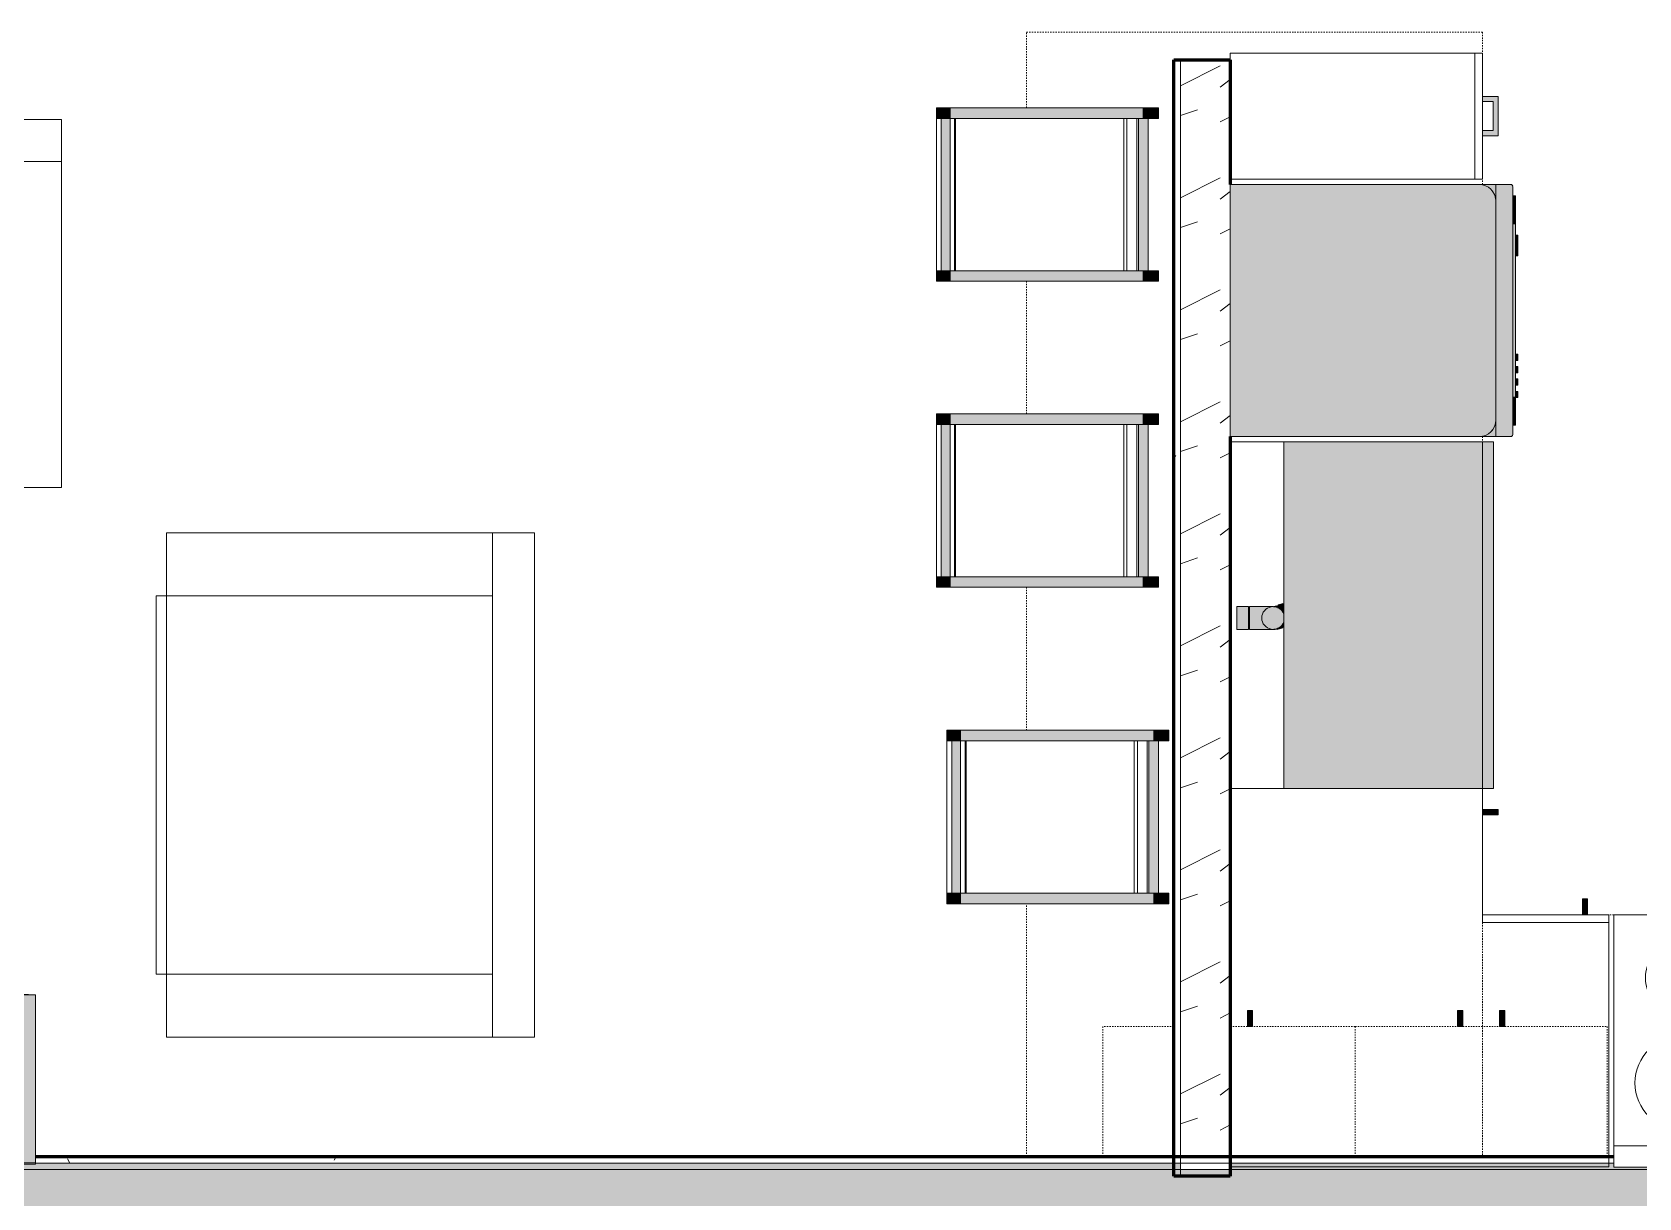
# Model space of a CAD drawing. Header units: inches. Extents: x -4169 to -1846, y 9706 to 12377.
# Drawn here: x -3716.9 to -3564, y 10550.5 to 10661.4 of the extents above; entities that cross this region are included whole.
import ezdxf

# ---------------------------------------------------------------- set-up
doc = ezdxf.new("R2010")
doc.units = ezdxf.units.IN
doc.header["$MEASUREMENT"] = 0
doc.linetypes.add('Dash', pattern=[0.25, 0.125, -0.125])
for name, color, linetype, lineweight in [('0-1', 7, 'Continuous', 5), ('0-2', 10, 'Continuous', 18), ('A-GENM-1', 11, 'Continuous', 9), ('A-GENM-2', 7, 'Continuous', 9), ('A-WALL', 113, 'Continuous', 18), ('A-WALL-4', 250, 'Continuous', 60), ('A-WALL-5', 10, 'Continuous', 18), ('A-WALL-PATT-1', 7, 'Continuous', 9), ('A-WALL-PATT-2', 253, 'Continuous', 9), ('A-WALL-PATT-4', 111, 'Continuous', 9), ('I-FURN', 30, 'Continuous', 9), ('I-FURN-1', 7, 'Continuous', 9), ('I-FURN-3', 253, 'Continuous', 9), ('I-WALL-2', 2, 'Continuous', 5), ('I-WALL-3', 2, 'Continuous', 60), ('P-SANR-FIXT-2', 7, 'Continuous', 9), ('P-SANR-FIXT-3', 55, 'Continuous', 9), ('Q-CASE-1', 253, 'Continuous', 9), ('Q-CASE-2', 7, 'Continuous', 9), ('Q-CASE-4', 71, 'Continuous', 9), ('Q-CASE-5', 7, 'Dash', 9), ('Q-CASE-HDLN-1', 7, 'Dash', 9), ('Q-SPCQ-2', 7, 'Continuous', 9), ('Q-SPCQ-3', 55, 'Continuous', 9)]:
    doc.layers.add(name, color=color, linetype=linetype, lineweight=lineweight)
pattern_1 = [(0, (0, 0), (20.48, 5.12), [0.845, -14.515, 0.845, -14.515, -81.92]), (0, (0, 0), (20.48, 5.12), [-30.72, 0.845, -29.875, 0.845, -14.515, -35.84]), (0, (0, 0), (20.48, 5.12), [-76.8, 0.845, -9.395, 0.845, -24.755]), (120, (7.68, 2.56), (-14.67405, 15.1762003), [0.845, -14.515, 0.845, -14.515, -81.92]), (120, (7.68, 2.56), (-14.67405, 15.1762003), [-30.72, 0.845, -29.875, 0.845, -14.515, -35.84]), (120, (7.68, 2.56), (-14.67405, 15.1762003), [-76.8, 0.845, -9.395, 0.845, -24.755]), (240, (10.24, 12.8), (-5.80595, -20.2962003), [0.845, -14.515, 0.845, -14.515, -81.92]), (240, (10.24, 12.8), (-5.80595, -20.2962003), [-30.72, 0.845, -29.875, 0.845, -14.515, -35.84]), (240, (10.24, 12.8), (-5.80595, -20.2962003), [-76.8, 0.845, -9.395, 0.845, -24.755])]

# ---------------------------------------------------------------- blocks, each defined once
blk = doc.blocks.new('Entertainment_Center_14771 - Entertainment_Center_14771-1352616-ENLARGED RCP - 1ST FLOOR PLAN')
at = {"layer": 'I-FURN-3'}
for points in [[(36, 6.12), (-36, 6.12), (-36, 6), (36, 6)], [(36, -10), (36, 6), (-36, 6), (-36, -10), (-18, -10), (-18, -6), (18, -6), (18, -10), (35, -10)], [(-34.85, -10), (-35.34, -10), (-35.31, -10.03), (-34.85, -10.03)], [(-18.66, -10.03), (-18.66, -10), (-19.66, -10), (-19.66, -10.03), (-19, -10.03)], [(19.66, -10.03), (19.66, -10), (18.66, -10), (18.66, -10.03), (19, -10.03)], [(35.34, -10.03), (35.31, -10), (34.85, -10), (34.85, -10.03), (35.31, -10.03)]]:
    blk.add_hatch(color=256, dxfattribs=at).paths.add_polyline_path(points, flags=0)
at = {"layer": 'I-FURN-1'}
for p, q in [((36, 6.12), (-36, 6.12)), ((-36, 6), (-36, 6.12)), ((36, 6), (36, 6.12)), ((-36, 6), (36, 6)), ((-36, -10), (-36, 6)), ((-36, 6), (36, 6)), ((36, 6), (36, -10)), ((18, -6), (-18, -6)), ((-18, -6), (-18, -10)), ((18, -10), (18, -6)), ((-18, -10), (-36, -10)), ((-35.34, -10.03), (-35.34, -10)), ((-34.85, -10.03), (-35.34, -10.03)), ((-34.85, -10), (-34.85, -10.03)), ((-19.66, -10.03), (-19.66, -10)), ((-18.66, -10.03), (-19.66, -10.03)), ((-18.66, -10), (-18.66, -10.03)), ((36, -10), (18, -10)), ((18.66, -10.03), (18.66, -10)), ((19.66, -10.03), (18.66, -10.03)), ((19.66, -10), (19.66, -10.03)), ((34.85, -10.03), (34.85, -10)), ((35.34, -10.03), (34.85, -10.03)), ((35.34, -10), (35.34, -10.03))]:
    blk.add_line(p, q, dxfattribs=at)
blk = doc.blocks.new('Couch-Both_Arms-Generic - 1-1352606-ENLARGED RCP - 1ST FLOOR PLAN')
at = {"layer": 'I-FURN'}
for p, q in [((-42, 13.5), (42, 13.5)), ((-36, 13.5), (-42, 13.5)), ((-42, 13.5), (-42, -17.5)), ((36, 13.5), (-36, 13.5)), ((-36, 13.5), (-36, -18.5)), ((-36, -17.5), (-36, 13.5)), ((36, -18.5), (36, 13.5)), ((42, 13.5), (36, 13.5)), ((36, 13.5), (36, -17.5)), ((42, -17.5), (42, 13.5)), ((-42, -17.5), (-36, -17.5)), ((36, -17.5), (42, -17.5)), ((-36, -18.5), (36, -18.5))]:
    blk.add_line(p, q, dxfattribs=at)
at = {"layer": 'I-FURN-1'}
for p, q in [((42, 17.5), (-42, 17.5)), ((-42, 17.5), (-42, -17.5)), ((42, -17.5), (42, 17.5)), ((-42, -17.5), (42, -17.5))]:
    blk.add_line(p, q, dxfattribs=at)
blk = doc.blocks.new('Couch-Both_Arms-Generic - 2-1523460-ENLARGED RCP - 1ST FLOOR PLAN')
at = {"layer": 'I-FURN'}
for p, q in [((-18, 18.5), (18, 18.5)), ((-18, -13.5), (-18, 18.5)), ((18, 18.5), (18, -13.5)), ((-24, 17.5), (-18, 17.5)), ((-24, -13.5), (-24, 17.5)), ((-18, 17.5), (-18, -13.5)), ((18, 17.5), (24, 17.5)), ((18, -13.5), (18, 17.5)), ((24, 17.5), (24, -13.5)), ((-24, -13.5), (24, -13.5)), ((-18, -13.5), (-24, -13.5)), ((18, -13.5), (-18, -13.5)), ((24, -13.5), (18, -13.5))]:
    blk.add_line(p, q, dxfattribs=at)
at = {"layer": 'I-FURN-1'}
for p, q in [((-24, 17.5), (24, 17.5)), ((-24, -17.5), (-24, 17.5)), ((24, 17.5), (24, -17.5)), ((24, -17.5), (-24, -17.5))]:
    blk.add_line(p, q, dxfattribs=at)
blk = doc.blocks.new('OD_CW_Countertop - OD_CW_Countertop-2629003-ENLARGED RCP - 1ST FLOOR PLAN')
at = {"layer": 'Q-CASE-HDLN-1'}
for p, q in [((0.74, 19.38), (6.86, 19.38)), ((0.74, -24), (0.74, 19.38)), ((7.36, 19.38), (10.11, 19.38)), ((10.61, 19.38), (15.24, 19.38)), ((39.24, 19.38), (39.74, 19.38)), ((72.74, 19.38), (74.74, 19.38)), ((75.23, 19.38), (107.75, 19.38)), ((7.94, -24), (0.74, -24)), ((37.07, -24), (24.44, -24)), ((67.19, -24), (53.57, -24)), ((107.75, -24), (83.69, -24))]:
    blk.add_line(p, q, dxfattribs=at)
blk = doc.blocks.new('Range - 24_ x 30_-2553768-ENLARGED RCP - 1ST FLOOR PLAN')
at = {"layer": 'Q-SPCQ-2'}
for p, q in [((0, 0), (30, 0)), ((0, -24), (0, 0)), ((30, 0), (30, -24)), ((0, -22), (30, -22)), ((30, -24), (0, -24))]:
    blk.add_line(p, q, dxfattribs=at)
for centre, radius, start, end in [((6.5, -6), 3.5, 360, 180), ((23.5, -6), 3, 0, 180), ((6.5, -6), 3.5, 180, 0), ((23.5, -6), 3, 180, 0), ((6.5, -16), 4.5, 0, 180), ((23.5, -16), 3, 360, 180), ((6.5, -16), 4.5, 180, 0), ((23.5, -16), 3, 180, 0)]:
    blk.add_arc(centre, radius, start, end, dxfattribs=at)
blk = doc.blocks.new('OD_CW_Countertop - OD_CW_Countertop-2629004-ENLARGED RCP - 1ST FLOOR PLAN')
at = {"layer": 'Q-CASE-HDLN-1'}
for p, q in [((0.74, 23), (0.74, 0)), ((67.74, 0), (67.74, 23)), ((0.74, 0), (10.24, 0)), ((10.73, 0), (25.24, 0)), ((55.24, 0), (67.74, 0))]:
    blk.add_line(p, q, dxfattribs=at)
blk = doc.blocks.new('Dishwasher_15404 - 34_ counter-1372825-ENLARGED RCP - 1ST FLOOR PLAN')
at = {"layer": 'Q-SPCQ-3'}
for points in [[(25.25, -11.92), (25.25, -1.57), (25.17, -1.1), (24.98, -0.71), (24.74, -0.42), (24.46, -0.21), (24.08, -0.05), (23.68, 0), (0, 0), (0, -24), (23.68, -24), (24.08, -23.95), (24.46, -23.79), (24.83, -23.48), (25.07, -23.15), (25.2, -22.77), (25.25, -22.43), (25.25, -20.36)], [(25, -0.74), (24.96, -0.67), (24.98, -0.71)], [(26.87, -23.8), (26.87, -0.15), (26.82, -0.06), (26.68, 0), (25.25, 0), (25.25, -24), (26.73, -23.98), (26.82, -23.94)], [(27.12, -1.09), (26.87, -1.09), (26.87, -2.61), (27.12, -2.61)], [(27.12, -3.48), (27.12, -2.61), (26.87, -2.63), (26.87, -3.81), (27.12, -3.81), (27.12, -3.52)], [(27.12, -20.19), (27.12, -3.81), (26.87, -3.81), (26.87, -20.19)], [(27.37, -5.81), (27.37, -4.82), (27.12, -4.82), (27.12, -5.81)], [(27.37, -6.5), (27.37, -5.81), (27.12, -5.81), (27.12, -6.79), (27.37, -6.79), (27.37, -6.66)], [(27.37, -16.74), (27.37, -16.15), (27.12, -16.15), (27.12, -16.74)], [(27.37, -17.92), (27.37, -17.33), (27.12, -17.33), (27.12, -17.92)], [(27.37, -19.1), (27.37, -18.51), (27.12, -18.51), (27.12, -19.1)], [(27.37, -20.15), (27.37, -19.69), (27.12, -19.69), (27.12, -20.28), (27.37, -20.28), (27.37, -20.19)], [(27.12, -21.39), (27.12, -20.19), (26.87, -20.19), (26.87, -21.39)], [(27.12, -21.39), (26.87, -21.39), (26.9, -22.91), (27.12, -22.91), (27.12, -22.68)]]:
    blk.add_hatch(color=256, dxfattribs=at).paths.add_polyline_path(points, flags=0)
h = blk.add_hatch(color=256, dxfattribs=at)
h.paths.add_polyline_path([(25.25, -24), (25.25, -22.43), (25.2, -22.83), (24.96, -23.33), (24.74, -23.58), (24.46, -23.79), (24.08, -23.95), (23.68, -24), (24.75, -24)], flags=0)
h.paths.add_polyline_path([(25.25, -1), (25.25, 0), (23.68, 0), (24.08, -0.05), (24.46, -0.21), (24.83, -0.52), (25.04, -0.79), (25.22, -1.25), (25.25, -1.31), (25.25, -1.17)], flags=0)
at = {"layer": 'Q-SPCQ-2'}
for p, q in [((0, -24), (0, 0)), ((0, 0), (23.68, 0)), ((23.68, 0), (25.25, 0)), ((25.25, 0), (26.68, 0)), ((25.25, 0), (25.25, -1.57)), ((26.87, -0.2), (26.87, -23.8)), ((27.12, -1.09), (26.87, -1.09)), ((27.12, -2.61), (27.12, -1.09)), ((25.25, -1.57), (25.25, -22.43)), ((27.12, -3.81), (27.12, -2.61)), ((27.12, -20.19), (27.12, -3.81)), ((27.12, -4.82), (27.37, -4.82)), ((27.37, -5.81), (27.37, -4.82)), ((27.37, -6.79), (27.37, -5.81)), ((27.37, -6.79), (27.12, -6.79)), ((27.37, -16.15), (27.12, -16.15)), ((27.37, -16.74), (27.12, -16.74)), ((27.37, -16.74), (27.37, -16.15)), ((27.37, -17.33), (27.12, -17.33)), ((27.37, -17.92), (27.12, -17.92)), ((27.37, -17.92), (27.37, -17.33)), ((27.37, -18.51), (27.12, -18.51)), ((27.37, -19.1), (27.12, -19.1)), ((27.37, -19.69), (27.12, -19.69)), ((27.37, -19.1), (27.37, -18.51)), ((27.37, -20.28), (27.37, -19.69)), ((27.12, -21.39), (27.12, -20.19)), ((27.37, -20.28), (27.12, -20.28)), ((27.12, -22.91), (27.12, -21.39)), ((25.25, -22.43), (25.25, -24)), ((27.12, -22.91), (26.87, -22.91)), ((23.68, -24), (0, -24)), ((25.25, -24), (23.68, -24)), ((26.68, -24), (25.25, -24))]:
    blk.add_line(p, q, dxfattribs=at)
for centre, radius, start, end in [((26.68, -0.2), 0.197, 0, 90), ((23.68, -1.57), 1.57, 0, 90), ((23.68, -1.57), 1.57, 32.077, 42.3359), ((23.68, -1.57), 1.57, 17.8182, 27.5266), ((23.68, -1.57), 1.57, 0, 13.6425), ((26.68, -0.2), 0.197, 15, 75), ((23.68, -22.43), 1.57, 270, 0), ((23.68, -22.43), 1.57, 332.4734, 342.1818), ((23.68, -22.43), 1.57, 346.3575, 0), ((23.68, -22.43), 1.57, 317.6641, 327.923), ((26.68, -23.8), 0.197, 270, 0)]:
    blk.add_arc(centre, radius, start, end, dxfattribs=at)
blk = doc.blocks.new('Bar_Stool_6722_1_ - Bar_Stool_6722_1_-1372833-ENLARGED RCP - 1ST FLOOR PLAN')
at = {"layer": 'I-FURN-3'}
for points in [[(0, -0.46), (0, -0.75), (1, -0.75), (1, 0), (0, 0)], [(15.5, -0.75), (16.5, -0.75), (16.5, 0), (15.5, 0), (15.5, -0.46)], [(0, -0.75), (0, -1.3), (1, -1.3), (1, -0.75), (0, -0.75)], [(0, -4.02), (0, -19.69), (1, -19.69), (1, -1.3), (0, -1.3), (0, -1.83)], [(1, -0.75), (1, -1.3), (15.5, -1.3), (15.5, -0.46), (1, -0.46)], [(15.5, -0.75), (15.5, -1.3), (16.5, -1.3), (16.5, -0.75), (16, -0.75)], [(15.5, -1.83), (15.5, -19.69), (16.5, -19.69), (16.5, -1.3), (15.5, -1.3)], [(0, -20.14), (1, -20.14), (1, -19.69), (0, -19.69), (0, -19.89)], [(1, -19.22), (1, -20.14), (15.5, -20.14), (15.5, -19.22), (6.94, -19.22)], [(15.5, -19.7), (15.5, -20.14), (16.5, -20.14), (16.5, -19.69), (15.5, -19.69)], [(0, -20.14), (0, -21.13), (1, -21.13), (1, -20.14)], [(15.5, -21.13), (16.5, -21.13), (16.5, -20.14), (15.5, -20.14)]]:
    blk.add_hatch(color=256, dxfattribs=at).paths.add_polyline_path(points, flags=0)
at = {"layer": 'I-FURN-1'}
for p, q in [((0, 0), (0, -0.75)), ((0, 0), (1, 0)), ((1, -0.75), (1, 0)), ((0, -0.75), (0, -1.3)), ((1, -0.75), (0, -0.75)), ((0, -1.3), (0, -19.69)), ((1, -1.3), (0, -1.3)), ((15.5, 0), (1, 0)), ((15.5, -0.46), (1, -0.46)), ((1, -1.3), (1, -0.75)), ((1, -1.3), (15.5, -1.3)), ((1, -19.69), (1, -1.3)), ((15.5, 0), (15.5, -0.75)), ((15.5, 0), (16.5, 0)), ((15.5, -0.75), (15.5, -1.3)), ((16.5, -0.75), (15.5, -0.75)), ((15.5, -1.3), (15.5, -19.69)), ((16.5, -1.3), (15.5, -1.3)), ((16.5, -0.75), (16.5, 0)), ((16.5, -1.3), (16.5, -0.75)), ((16.5, -19.69), (16.5, -1.3)), ((15.5, -1.73), (1, -1.73)), ((15.5, -1.83), (1, -1.83)), ((15.5, -17.83), (1, -17.83)), ((15.5, -18.13), (1, -18.13)), ((1, -19.69), (0, -19.69)), ((0, -19.69), (0, -20.14)), ((15.5, -19.07), (1, -19.07)), ((15.5, -19.22), (1, -19.22)), ((1, -20.14), (1, -19.69)), ((15.5, -19.69), (15.5, -20.14)), ((16.5, -19.69), (15.5, -19.69)), ((16.5, -20.14), (16.5, -19.69)), ((0, -20.14), (0, -21.13)), ((1, -20.14), (0, -20.14)), ((0, -21.13), (1, -21.13)), ((1, -20.14), (15.5, -20.14)), ((1, -21.13), (1, -20.14)), ((15.5, -20.14), (15.5, -21.13)), ((16.5, -20.14), (15.5, -20.14)), ((15.5, -21.13), (16.5, -21.13)), ((16.5, -21.13), (16.5, -20.14))]:
    blk.add_line(p, q, dxfattribs=at)
blk = doc.blocks.new('300 Series Wall Hung Cabinet_302 - 24_ X 36_-V14-ENLARGED RCP - 1ST FLOOR PLAN')
at = {"layer": 'Q-CASE-1'}
for points in [[(-1.76, 13.19), (-1.76, 14.69), (-2.25, 14.69), (-2.25, 13.19)], [(2.24, 13.19), (2.24, 14.69), (1.75, 14.69), (1.75, 13.19)]]:
    blk.add_hatch(color=256, dxfattribs=at).paths.add_polyline_path(points, flags=0)
at = {"layer": 'Q-CASE-2'}
for p, q in [((-1.76, 14.69), (-2.25, 14.69)), ((-2.25, 14.69), (-2.25, 13.19)), ((-1.76, 13.19), (-1.76, 14.69)), ((2.24, 14.69), (1.75, 14.69)), ((1.75, 14.69), (1.75, 13.19)), ((2.24, 13.19), (2.24, 14.69)), ((-2.25, 13.19), (-1.76, 13.19)), ((1.75, 13.19), (2.24, 13.19))]:
    blk.add_line(p, q, dxfattribs=at)
at = {"layer": 'Q-CASE-5'}
for p, q in [((-12, 0.81), (-12, 13.19)), ((-12, 13.19), (12, 13.19)), ((12, 13.19), (12, 0.81))]:
    blk.add_line(p, q, dxfattribs=at)
blk = doc.blocks.new('Vanity Cabinet-Double Door - 33_-2318066-ENLARGED RCP - 1ST FLOOR PLAN')
at = {"layer": 'Q-CASE-2'}
for p, q in [((-15.76, 24), (-15.76, 0)), ((17.24, 24), (-15.76, 24)), ((17.24, 0), (17.24, 24)), ((-15.76, 0), (17.24, 0))]:
    blk.add_line(p, q, dxfattribs=at)
blk = doc.blocks.new('Base Cabinet 3 Drawer 230 - Base Cabinet 3 Drawer 230 12_-2573763-ENLARGED RCP - 1ST FLOOR PLAN')
at = {"layer": 'Q-CASE-4'}
blk.add_hatch(color=256, dxfattribs=at).paths.add_polyline_path([(-1.14, 25.5), (-1.14, 24), (-0.64, 24), (-0.64, 25), (2.11, 25), (2.11, 24), (2.61, 24), (2.61, 25.5), (0.21, 25.5)], flags=0)
at = {"layer": 'Q-CASE-2'}
for p, q in [((-1.14, 24), (-1.14, 25.5)), ((-1.14, 25.5), (2.61, 25.5)), ((2.11, 25), (-0.64, 25)), ((-0.64, 24), (-0.64, 25)), ((2.11, 24), (2.11, 25)), ((2.61, 25.5), (2.61, 24)), ((-5.26, 24), (6.74, 24)), ((-5.26, 23.25), (-5.26, 24)), ((6.74, 23.25), (-5.26, 23.25)), ((-5.26, 23.25), (-5.26, 0)), ((-1.14, 24), (-0.64, 24)), ((2.61, 24), (2.11, 24)), ((6.74, 24), (6.74, 23.25)), ((6.74, 0), (6.74, 23.25)), ((-5.26, 0), (6.74, 0))]:
    blk.add_line(p, q, dxfattribs=at)
blk = doc.blocks.new('kitchen_faucet_14143 - kitchen_faucet_14143-V58-ENLARGED RCP - 1ST FLOOR PLAN')
at = {"layer": 'A-GENM-1'}
for points in [[(0, 1.08), (-0.28, 1.05), (-0.6, 0.89), (-0.79, 0.74), (-0.95, 0.51), (-1.01, 0.3), (-0.98, -0.44), (-0.92, -0.57), (-0.77, -0.77), (-0.53, -0.94), (-0.28, -1.05), (0, -1.08), (0.28, -1.05), (0.54, -0.94), (0.83, -0.68), (0.94, -0.54), (1.05, -0.28), (1.08, 0), (1.05, 0.28), (0.91, 0.58), (0.77, 0.77), (0.54, 0.94), (0.28, 1.05)], [(-0.95, 0.85), (-1.01, 0.83), (-0.98, 0.8), (-0.93, 0.85)], [(-0.72, 0.82), (-0.96, 0.59), (-0.94, 0.61), (-0.92, 0.65), (-0.73, 0.81)], [(-0.43, 1.03), (-0.47, 1), (-0.95, 0.59), (-0.93, 0.62), (-0.88, 0.66), (-0.42, 1.03)], [(0.4, 1.08), (0, 1.08), (0.32, 1.03), (0.6, 0.89), (0.83, 0.68), (0.94, 0.54), (1.05, 0.26), (1.08, 0), (1.01, -0.36), (0.87, -0.63), (0.7, -0.82), (0.49, -0.96), (0.25, -1.05), (0.19, -1.08), (2.26, -1.08), (2.26, 1.08), (0.54, 1.08)], [(2.34, 1.02), (2.26, 1.01), (2.26, -1.02), (2.34, -1.02), (2.34, 0.99)], [(2.34, 1.08), (2.34, -1.08), (3.44, -1.08), (3.44, 1.08), (2.5, 1.08)], [(-1.01, -0.6), (-1, -0.77), (-0.65, -1.03), (-0.55, -1), (-0.72, -0.9), (-0.84, -0.79), (-1.01, -0.6)], [(-1.01, -0.76), (-1, -0.81), (-0.87, -0.91), (-0.87, -0.88), (-1, -0.77)], [(-1.01, -0.96), (-0.98, -1.21), (-0.39, -1.21), (-0.25, -1.05), (-0.6, -1.03), (-0.93, -1.02), (-0.97, -0.99)], [(-1.01, -1.19), (-0.98, -1.33), (-0.66, -1.32), (-0.56, -1.21), (-1, -1.19)], [(-0.89, -0.9), (-0.93, -0.96), (-0.97, -0.99), (-0.9, -1.02), (-0.76, -0.99), (-0.77, -0.96), (-0.89, -0.9)], [(-0.92, -0.7), (-0.7, -0.91), (-0.74, -0.86), (-0.88, -0.74), (-0.92, -0.7)], [(-0.9, -0.6), (-0.85, -0.66), (-0.88, -0.61)], [(-0.87, -0.7), (-0.65, -0.91), (-0.76, -0.81), (-0.87, -0.7)], [(-0.84, -0.71), (-0.63, -0.91), (-0.71, -0.83), (-0.83, -0.72)], [(-0.8, -0.73), (-0.62, -0.89), (-0.69, -0.82), (-0.79, -0.74)]]:
    blk.add_hatch(color=256, dxfattribs=at).paths.add_polyline_path(points, flags=0)
h = blk.add_hatch(color=256, dxfattribs=at)
h.paths.add_polyline_path([(-0.8, 0.82), (-0.7, 0.88), (-0.79, 0.82)], flags=0)
h.paths.add_polyline_path([(-0.57, 1.03), (-0.68, 1.03), (-1.01, 0.76), (-0.99, 0.65), (-0.56, 1.03)], flags=0)
h = blk.add_hatch(color=256, dxfattribs=at)
h.paths.add_polyline_path([(-0.74, 0.82), (-0.66, 0.88), (-0.73, 0.83)], flags=0)
h.paths.add_polyline_path([(-0.47, 1.03), (-0.54, 1.01), (-1.01, 0.59), (-0.96, 0.6), (-0.92, 0.66), (-0.46, 1.03)], flags=0)
h = blk.add_hatch(color=256, dxfattribs=at)
h.paths.add_polyline_path([(-0.9, 0.59), (-1.01, 0.57), (-0.98, 0.43), (-0.91, 0.58)], flags=0)
h.paths.add_polyline_path([(-1.01, -0.37), (-0.99, -0.59), (-0.92, -0.56), (-0.98, -0.44), (-1.01, -0.37)], flags=0)
h = blk.add_hatch(color=256, dxfattribs=at)
h.paths.add_polyline_path([(-0.4, 1.03), (-0.43, 1.01), (-0.39, 1.03)], flags=0)
h.paths.add_polyline_path([(-0.78, 0.74), (-0.93, 0.59), (-0.89, 0.61), (-0.87, 0.65), (-0.79, 0.74)], flags=0)
h = blk.add_hatch(color=256, dxfattribs=at)
h.paths.add_polyline_path([(-0.96, -0.59), (-1, -0.62), (-0.97, -0.66), (-0.84, -0.73), (-0.96, -0.59)], flags=0)
h.paths.add_polyline_path([(-0.7, -0.88), (-0.47, -1.03), (-0.49, -1.01), (-0.67, -0.9), (-0.69, -0.89)], flags=0)
h = blk.add_hatch(color=256, dxfattribs=at)
h.paths.add_polyline_path([(-0.96, -0.59), (-0.95, -0.62), (-0.92, -0.66), (-0.94, -0.62), (-0.95, -0.59)], flags=0)
h.paths.add_polyline_path([(-0.56, -0.93), (-0.51, -0.99), (-0.56, -0.93)], flags=0)
h = blk.add_hatch(color=256, dxfattribs=at)
h.paths.add_polyline_path([(-0.93, -0.6), (-0.91, -0.66), (-0.93, -0.6)], flags=0)
h.paths.add_polyline_path([(-0.94, -0.59), (-0.94, -0.62), (-0.93, -0.59)], flags=0)
h.paths.add_polyline_path([(-0.61, -0.9), (-0.44, -0.99), (-0.52, -0.95), (-0.59, -0.9)], flags=0)
h = blk.add_hatch(color=256, dxfattribs=at)
h.paths.add_polyline_path([(-0.92, -0.59), (-0.93, -0.62), (-0.88, -0.66), (-0.88, -0.64), (-0.92, -0.59)], flags=0)
h.paths.add_polyline_path([(-0.46, -0.97), (-0.37, -1.03), (-0.39, -1.01), (-0.46, -0.97)], flags=0)
at = {"layer": 'A-GENM-2'}
for p, q in [((-1.01, 0.82), (-0.93, 0.84)), ((-1.01, 0.59), (-0.93, 0.59)), ((-0.97, 0.59), (-0.93, 0.64)), ((-0.96, 0.59), (-0.93, 0.62)), ((-0.51, 0.96), (-0.43, 0.98)), ((-0.41, 1.03), (-0.22, 1.08)), ((-0.39, 1.08), (-0.27, 1.05)), ((-0.36, 1.03), (-0.17, 1.08)), ((-0.35, 1.03), (-0.15, 1.08)), ((-0.34, 1.03), (-0.14, 1.08)), ((-0.22, 1.08), (-0.15, 1.06)), ((-0.2, 1.06), (-0.1, 1.08)), ((-0.17, 1.08), (-0.13, 1.07)), ((-0.15, 1.08), (-0.13, 1.08)), ((-0.14, 1.08), (-0.1, 1.07)), ((-0.11, 1.07), (-0.06, 1.08)), ((-0.1, 1.08), (-0.07, 1.07)), ((-0.09, 1.07), (-0.04, 1.08)), ((0, 1.08), (2.26, 1.08)), ((2.26, -1.08), (2.26, 1.08)), ((2.26, 1.02), (2.34, 1.02)), ((2.34, 1.08), (3.44, 1.08)), ((2.34, 1.08), (2.34, -1.08)), ((3.44, -1.08), (3.44, 1.08)), ((-0.93, -0.59), (-1.01, -0.59)), ((-0.69, -1.26), (-1.01, -1.16)), ((-0.93, -1.38), (-1.01, -1.35)), ((-0.99, -0.98), (-0.92, -0.87)), ((-0.69, -1.06), (-0.59, -1.03)), ((-0.22, -1.08), (-0.39, -1.03)), ((-0.26, -1.05), (-0.39, -1.08)), ((-0.17, -1.08), (-0.34, -1.03)), ((-0.15, -1.08), (-0.26, -1.05)), ((-0.14, -1.08), (-0.24, -1.05)), ((-0.15, -1.06), (-0.22, -1.08)), ((-0.1, -1.08), (-0.17, -1.06)), ((-0.11, -1.07), (-0.17, -1.08)), ((-0.1, -1.07), (-0.15, -1.08)), ((-0.09, -1.07), (-0.14, -1.08)), ((-0.08, -1.08), (-0.11, -1.07)), ((-0.08, -1.08), (-0.11, -1.07)), ((-0.08, -1.08), (-0.11, -1.07)), ((-0.08, -1.08), (-0.11, -1.07)), ((-0.08, -1.08), (-0.11, -1.07)), ((-0.08, -1.08), (-0.11, -1.07)), ((-0.06, -1.07), (-0.1, -1.08)), ((-0.06, -1.08), (-0.1, -1.07)), ((-0.04, -1.08), (-0.07, -1.07)), ((2.26, -1.08), (0, -1.08)), ((2.34, -1.02), (2.26, -1.02)), ((3.44, -1.08), (2.34, -1.08))]:
    blk.add_line(p, q, dxfattribs=at)
at = {"layer": 'A-GENM-2', "flags": 128}
for points in [[(-1.01, 0.78), (-0.84, 0.96), (-0.39, 1.08)], [(-1.01, 0.61), (-0.67, 0.96), (-0.49, 1.01)], [(-0.93, 0.61), (-0.57, 0.96), (-0.41, 1)], [(-0.92, 0.65), (-0.61, 0.96), (-0.48, 1)], [(-0.89, 0.66), (-0.59, 0.96), (-0.45, 1)], [(-0.69, 0.86), (-0.6, 0.96), (-0.52, 0.98)], [(-0.59, 0.9), (-0.53, 0.96), (-0.41, 0.99)], [(-0.53, -0.99), (-0.73, -0.92), (-1.01, -0.59)], [(-0.39, -1.08), (-0.89, -0.92), (-1.01, -0.79)], [(-0.98, -0.99), (-0.97, -1), (-0.69, -1.06)], [(-0.43, -0.98), (-0.63, -0.92), (-0.93, -0.59)], [(-0.48, -1.21), (-0.52, -1.25), (-0.93, -1.38)], [(-0.53, -0.97), (-0.67, -0.92), (-0.88, -0.68)], [(-0.45, -0.99), (-0.65, -0.92), (-0.86, -0.68)], [(-0.61, -0.94), (-0.66, -0.92), (-0.69, -0.89)], [(-0.16, -1.06), (-0.24, -1.14), (-0.69, -1.26)], [(-0.54, -0.94), (-0.59, -0.92), (-0.66, -0.85)], [(-0.54, -0.94), (-0.58, -0.92), (-0.62, -0.88)]]:
    blk.add_lwpolyline(points, dxfattribs=at)
at = {"layer": 'A-GENM-2'}
for start, end in [(0, 159.9003), (200.0997, 360)]:
    blk.add_arc((0, 0), 1.08, start, end, dxfattribs=at)
blk = doc.blocks.new('Stainless Steel Farmhous Kitchen Sink - Stainless Steel Farmhous Kitchen Sink-2443921-ENLARGED RCP - 1ST FLOOR PLAN')
at = {"layer": 'P-SANR-FIXT-3'}
blk.add_hatch(color=256, dxfattribs=at).paths.add_polyline_path([(-33, -5.7), (-33, -22.2), (0, -22.2), (0, -2.25), (-33, -2.25)], flags=0)
at = {"layer": 'P-SANR-FIXT-2'}
for p, q in [((-33, -22.2), (-33, -2.25)), ((-33, -2.25), (0, -2.25)), ((0, -2.25), (0, -22.2)), ((0, -22.2), (-33, -22.2))]:
    blk.add_line(p, q, dxfattribs=at)
blk = doc.blocks.new('Base Cabinet Corner 197 - Base Cabinet Corner 197-2569781-ENLARGED RCP - 1ST FLOOR PLAN')
at = {"layer": 'Q-CASE-4'}
for points in [[(0.74, 34), (0.73, 34), (0.74, 33.51), (2.23, 33.51), (2.23, 34)], [(10.73, 25.5), (10.24, 25.5), (10.24, 24), (10.73, 24), (10.73, 25)]]:
    blk.add_hatch(color=256, dxfattribs=at).paths.add_polyline_path(points, flags=0)
at = {"layer": 'Q-CASE-2'}
for p, q in [((0.74, 36), (-23.26, 36)), ((-23.26, 36), (-23.26, 0)), ((0.74, 23.25), (0.74, 36)), ((0.74, 24), (0.74, 36)), ((0.73, 34), (0.73, 33.51)), ((2.23, 34), (0.73, 34)), ((2.23, 33.51), (2.23, 34)), ((0.73, 33.51), (2.23, 33.51)), ((10.73, 25.5), (10.24, 25.5)), ((10.24, 25.5), (10.24, 24)), ((10.73, 24), (10.73, 25.5)), ((12.74, 24), (0.74, 24)), ((0.74, 23.25), (0.74, 24)), ((12.74, 23.25), (0.74, 23.25)), ((10.24, 24), (10.73, 24)), ((12.74, 0), (12.74, 24)), ((-23.26, 0), (12.74, 0))]:
    blk.add_line(p, q, dxfattribs=at)
blk = doc.blocks.new('300 Series Wall Hung Cabinet_302 - 24_ X 36_-V77-ENLARGED RCP - 1ST FLOOR PLAN')
at = {"layer": 'Q-CASE-1'}
blk.add_hatch(color=256, dxfattribs=at).paths.add_polyline_path([(-2.25, -13.19), (-2.25, -14.69), (-1.76, -14.69), (-1.76, -13.19)], flags=0)
at = {"layer": 'Q-CASE-2'}
for p, q in [((-1.76, -13.19), (-2.25, -13.19)), ((-2.25, -13.19), (-2.25, -14.69)), ((-1.76, -14.69), (-1.76, -13.19)), ((-2.25, -14.69), (-1.76, -14.69))]:
    blk.add_line(p, q, dxfattribs=at)
at = {"layer": 'Q-CASE-5'}
for p, q in [((-12, -0.81), (-12, -13.19)), ((12, -13.19), (12, -0.81)), ((-12, -13.19), (-0.13, -13.19)), ((5.25, -13.19), (12, -13.19))]:
    blk.add_line(p, q, dxfattribs=at)
blk = doc.blocks.new('CTR - 1st Phase - Unit Layouts_rvt-1-ENLARGED RCP - 1ST FLOOR PLAN')
at = {"layer": 'A-WALL-PATT-1'}
h = blk.add_hatch(dxfattribs=at)
h.set_pattern_fill('FP_1', color=256, style=0, pattern_type=2)
h.set_pattern_definition(pattern_1)
h.paths.add_polyline_path([(-3608.3, 10554.44), (-3607.67, 10554.44), (-3607.67, 10658.82), (-3608.3, 10658.82), (-3608.3, 10590.97)], flags=0)
at = {"layer": 'A-WALL-PATT-2'}
h = blk.add_hatch(dxfattribs=at)
h.set_pattern_fill('FP_3', color=256, style=0, pattern_type=2)
h.set_pattern_definition([(216.87, (4.265, 10.662), (31.9871619, 21.32545714), [5.331, -47.981]), (206.565, (10.662, 7.464), (-10.662476, -10.6620098), [11.921, -11.921]), (198.435, (10.662, 2.132), (-21.3244936, -10.6625869), [6.744, -26.974])])
h.paths.add_polyline_path([(-3602.92, 10553.19), (-3602.92, 10658.82), (-3607.67, 10658.82), (-3607.67, 10553.19)], flags=0)
at = {"layer": 'A-WALL-4'}
for p, q in [((-3608.3, 10552.56), (-3608.3, 10658.82)), ((-3608.3, 10658.82), (-3602.92, 10658.82)), ((-3602.92, 10658.82), (-3602.92, 10646.95)), ((-3602.92, 10622.95), (-3602.92, 10552.56)), ((-3602.92, 10552.56), (-3608.3, 10552.56))]:
    blk.add_line(p, q, dxfattribs=at)
at = {"layer": 'A-WALL-5'}
blk.add_line((-3607.67, 10658.82), (-3607.67, 10552.56), dxfattribs=at)
at = {"layer": '0-2'}
for name, p, rotation in [('OD_CW_Countertop - OD_CW_Countertop-2629003-ENLARGED RCP - 1ST FLOOR PLAN', (-3598.3, 10662.19), 270.0000000000172), ('Base Cabinet 3 Drawer 230 - Base Cabinet 3 Drawer 230 12_-2573763-ENLARGED RCP - 1ST FLOOR PLAN', (-3602.92, 10654.19), 269.9999999999893), ('Bar_Stool_6722_1_ - Bar_Stool_6722_1_-1372833-ENLARGED RCP - 1ST FLOOR PLAN', (-3630.89, 10637.74), 89.99999999992465), ('Bar_Stool_6722_1_ - Bar_Stool_6722_1_-1372833-ENLARGED RCP - 1ST FLOOR PLAN', (-3630.89, 10608.62), 89.99999999992465), ('Vanity Cabinet-Double Door - 33_-2318066-ENLARGED RCP - 1ST FLOOR PLAN', (-3602.92, 10606.69), 269.9999999999893), ('Stainless Steel Farmhous Kitchen Sink - Stainless Steel Farmhous Kitchen Sink-2443921-ENLARGED RCP - 1ST FLOOR PLAN', (-3600.09, 10622.45), 89.99999999998938), ('Couch-Both_Arms-Generic - 2-1523460-ENLARGED RCP - 1ST FLOOR PLAN', (-3686.63, 10589.79), 90.00000000003648), ('kitchen_faucet_14143 - kitchen_faucet_14143-V58-ENLARGED RCP - 1ST FLOOR PLAN', (-3598.85, 10605.69), 180), ('Bar_Stool_6722_1_ - Bar_Stool_6722_1_-1372833-ENLARGED RCP - 1ST FLOOR PLAN', (-3629.89, 10578.5), 89.99999999992465), ('OD_CW_Countertop - OD_CW_Countertop-2629004-ENLARGED RCP - 1ST FLOOR PLAN', (-3511.19, 10577.44), 180), ('Entertainment_Center_14771 - Entertainment_Center_14771-1352616-ENLARGED RCP - 1ST FLOOR PLAN', (-3752.62, 10559.84), 180), ('300 Series Wall Hung Cabinet_302 - 24_ X 36_-V77-ENLARGED RCP - 1ST FLOOR PLAN', (-3603.05, 10553.63), 180)]:
    blk.add_blockref(name, p, dxfattribs=dict(at, rotation=rotation))
for name, p in [('Couch-Both_Arms-Generic - 1-1352606-ENLARGED RCP - 1ST FLOOR PLAN', (-3756.13, 10635.62)), ('Dishwasher_15404 - 34_ counter-1372825-ENLARGED RCP - 1ST FLOOR PLAN', (-3602.92, 10646.95)), ('Base Cabinet Corner 197 - Base Cabinet Corner 197-2569781-ENLARGED RCP - 1ST FLOOR PLAN', (-3579.66, 10553.45)), ('Range - 24_ x 30_-2553768-ENLARGED RCP - 1ST FLOOR PLAN', (-3566.42, 10577.44)), ('300 Series Wall Hung Cabinet_302 - 24_ X 36_-V14-ENLARGED RCP - 1ST FLOOR PLAN', (-3579.05, 10553.63))]:
    blk.add_blockref(name, p, dxfattribs=at)

msp = doc.modelspace()

# ---------------------------------------------------------------- hatches: boundary and pattern name
at = {"layer": 'A-WALL-PATT-4'}
h = msp.add_hatch(dxfattribs=at)
h.set_pattern_fill('FP_1', color=256, style=0, pattern_type=2)
h.set_pattern_definition(pattern_1)
h.paths.add_polyline_path([(-3566.42, 10553.81), (-3566.42, 10554.44), (-3602.92, 10554.44), (-3602.92, 10553.81), (-3573.08, 10553.81)], flags=0)
h.paths.add_polyline_path([(-3818.73, 10553.81), (-3788.62, 10553.81), (-3788.62, 10554.44), (-3822.72, 10554.44), (-3822.72, 10553.81)], flags=0)
h.paths.add_polyline_path([(-3491.95, 10553.81), (-3487.3, 10553.81), (-3487.3, 10554.44), (-3536.42, 10554.44), (-3536.42, 10553.81), (-3497.95, 10553.81)], flags=0)
h.paths.add_polyline_path([(-3716.62, 10553.81), (-3607.67, 10553.81), (-3607.67, 10554.44), (-3716.62, 10554.44), (-3716.62, 10553.84)], flags=0)
h = msp.add_hatch(dxfattribs=at)
h.set_pattern_fill('FP_2', color=256, style=0, pattern_type=2)
h.set_pattern_definition([(161.57, (0.32, 0.32), (-2.560496185, -0.000537386), [0, -18.214, 2.022, 0]), (18.43, (-0.32, 0.32), (-2.560496185, 0.000537386), [0, -18.214, 2.022, 0]), (108.43, (0.32, 0.32), (1.27922091, -6.400876726), [6.07, -14.166]), (71.57, (-0.32, 0.32), (1.27922091, 6.400876726), [6.07, -14.166])])
h.paths.add_polyline_path([(-3486.67, 10547.69), (-3486.67, 10553.19), (-3822.72, 10553.19), (-3822.72, 10547.69), (-3487.01, 10547.69)], flags=0)
at = {"layer": 'I-WALL-2'}
h = msp.add_hatch(color=256, dxfattribs=at)
h.paths.add_polyline_path([(-3486.71, 10553.19), (-3486.67, 10553.19), (-3486.67, 10553.81), (-3536.42, 10553.81), (-3536.42, 10553.44), (-3566.42, 10553.44), (-3566.42, 10553.81), (-3602.92, 10553.81), (-3602.92, 10553.19), (-3487.3, 10553.19)], flags=0)
h.paths.add_polyline_path([(-3801.84, 10553.19), (-3607.67, 10553.19), (-3607.67, 10553.81), (-3716.62, 10553.81), (-3716.62, 10553.72), (-3788.62, 10553.72), (-3788.62, 10553.81), (-3822.72, 10553.81), (-3822.72, 10553.19), (-3818.73, 10553.19)], flags=0)

# ---------------------------------------------------------------- linework, layer by layer
at = {"layer": 'A-WALL'}
for p, q in [((-3716.62, 10553.81), (-3566.42, 10553.81)), ((-3822.72, 10553.19), (-3486.67, 10553.19))]:
    msp.add_line(p, q, dxfattribs=at)
at = {"layer": 'I-WALL-3'}
msp.add_line((-3716.62, 10554.44), (-3566.42, 10554.44), dxfattribs=at)

# ---------------------------------------------------------------- block references
at = {"layer": '0-1'}
msp.add_blockref('CTR - 1st Phase - Unit Layouts_rvt-1-ENLARGED RCP - 1ST FLOOR PLAN', (0, 0), dxfattribs=at)

doc.saveas('drawing.dxf')
